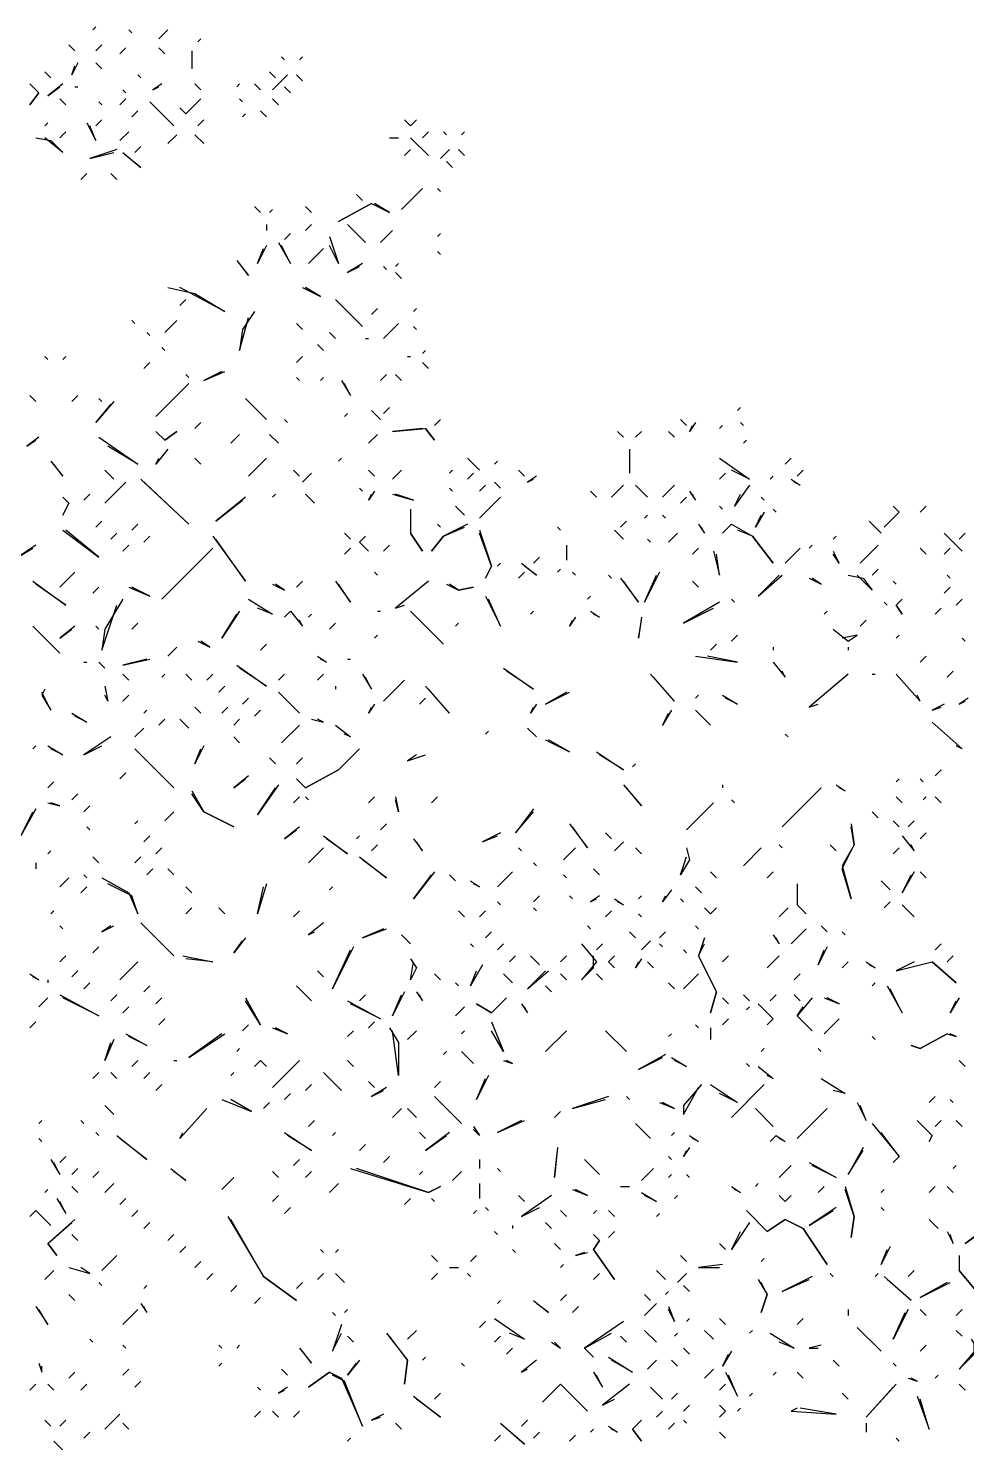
# Model space of a CAD drawing. Extents: x 1 to 2775, y -31 to 2075.
# Drawn here: x 2341.6 to 2393.8, y 1220.9 to 1299.6 of the extents above; entities that cross this region are included whole.
import ezdxf

# ---------------------------------------------------------------- set-up
doc = ezdxf.new("R2010")
doc.units = 0
doc.layers.add('LINEWORK', color=4, linetype='CONTINUOUS')

msp = doc.modelspace()

# ---------------------------------------------------------------- linework, layer by layer
at = {"layer": 'LINEWORK'}
for points in [[(2345.3333, 1299.6667), (2345.1667, 1299.5)], [(2347.1667, 1299.5), (2347.3333, 1299.3333)], [(2349.3333, 1299.5), (2348.8333, 1299)], [(2351.1667, 1299), (2351, 1298.8333)], [(2343.8333, 1298.6667), (2344.1667, 1298.3333)], [(2345.6667, 1298.6667), (2345.3333, 1298.3333)], [(2347, 1298.5), (2346.6667, 1298.1667)], [(2348.8333, 1298.5), (2349.1667, 1298.1667)], [(2350.6667, 1298.3333), (2350.6667, 1297.3333)], [(2344.3333, 1297.6667), (2344, 1297), (2344.1667, 1297.5)], [(2345.3333, 1297.6667), (2345.6667, 1297.3333)], [(2355.6667, 1298), (2355.8333, 1297.8333)], [(2356.8333, 1298), (2356.6667, 1297.8333)], [(2341.6667, 1296.5), (2342.1667, 1296), (2341.6667, 1295.3333), (2342.1667, 1296)], [(2342.5, 1297.1667), (2342.8333, 1296.8333)], [(2343.5, 1296.5), (2342.6667, 1295.8333), (2343.3333, 1296.3333)], [(2347.6667, 1297), (2347.8333, 1296.8333)], [(2349, 1296.5), (2348.5, 1296.1667), (2348.8333, 1296.3333)], [(2350.8333, 1296.5), (2351.1667, 1296.1667)], [(2353.3333, 1296.5), (2353.1667, 1296.3333)], [(2354.1667, 1296.5), (2354.5, 1296.1667)], [(2355, 1297.1667), (2355.3333, 1296.8333)], [(2356, 1297), (2355.1667, 1296.1667)], [(2356.5, 1297), (2356.8333, 1296.6667)], [(2343.3333, 1295.6667), (2343.6667, 1295.3333)], [(2344.1667, 1296.3333), (2344.3333, 1296.3333)], [(2347, 1295.6667), (2346.6667, 1295.3333)], [(2346.8333, 1296.1667), (2347, 1296)], [(2351.1667, 1295.6667), (2350.3333, 1294.8333), (2350, 1295.1667), (2350.3333, 1294.8333)], [(2353.3333, 1295.6667), (2353.5, 1295.5)], [(2355.1667, 1295.6667), (2355.5, 1295.3333)], [(2355.8333, 1296.3333), (2356.1667, 1296)], [(2345.5, 1295.5), (2345.6667, 1295.3333)], [(2347.6667, 1295), (2347.3333, 1294.6667)], [(2348.3333, 1295.5), (2349.6667, 1294.1667)], [(2354.5, 1295), (2354.8333, 1294.6667)], [(2342.6667, 1294.3333), (2342.5, 1294.1667)], [(2344.8333, 1294.3333), (2345.3333, 1293.3333), (2345, 1294.1667)], [(2345.6667, 1294.5), (2345.3333, 1294.1667)], [(2351.3333, 1294.5), (2351, 1294.1667)], [(2353.6667, 1294.8333), (2353.5, 1294.6667)], [(2362.5, 1294.5), (2362.8333, 1294.1667), (2363.1667, 1294.5), (2362.8333, 1294.1667)], [(2342, 1293.5), (2342.8333, 1293.3333), (2343.5, 1292.6667), (2342.5, 1293.5)], [(2343.6667, 1293.8333), (2343.3333, 1293.5)], [(2347.1667, 1293.8333), (2346.6667, 1293.3333)], [(2349.8333, 1293.6667), (2349.3333, 1293.1667)], [(2350.8333, 1293.6667), (2351.3333, 1293.1667)], [(2361.6667, 1293.5), (2362.1667, 1293.5)], [(2362.8333, 1293.5), (2363.8333, 1292.5)], [(2363.8333, 1293.8333), (2363.5, 1293.5)], [(2364.6667, 1293.8333), (2364.8333, 1293.6667)], [(2365.8333, 1293.8333), (2365.6667, 1293.6667)], [(2346.5, 1292.8333), (2345, 1292.3333), (2346.3333, 1292.6667)], [(2346.8333, 1292.6667), (2347.8333, 1291.8333), (2347, 1292.5)], [(2347.8333, 1293), (2347.5, 1292.6667)], [(2362.8333, 1292.8333), (2362.5, 1292.5)], [(2365, 1292.8333), (2364.5, 1292.3333)], [(2365.5, 1292.8333), (2365.8333, 1292.5)], [(2364.8333, 1292.1667), (2365.1667, 1291.8333)], [(2344.8333, 1291.5), (2344.5, 1291.1667)], [(2346.1667, 1291.5), (2346.5, 1291.1667)], [(2359.8333, 1290.3333), (2360.1667, 1290)], [(2363.5, 1290.6667), (2362.3333, 1289.5)], [(2364.3333, 1290.6667), (2364.5, 1290.5)], [(2354.1667, 1289.6667), (2354.5, 1289.3333)], [(2355.1667, 1289.5), (2355, 1289.3333)], [(2357, 1289.6667), (2357.3333, 1289.3333)], [(2360.6667, 1289.8333), (2358.8333, 1288.8333), (2360.6667, 1289.8333), (2361.6667, 1289.3333), (2360.8333, 1289.8333)], [(2354.8333, 1288.6667), (2354.8333, 1288.3333)], [(2357.3333, 1288.6667), (2357, 1288.3333)], [(2359.3333, 1288.6667), (2360.3333, 1287.6667)], [(2356.1667, 1288.1667), (2355.8333, 1287.8333)], [(2358.3333, 1288), (2358.8333, 1286.5), (2358.3333, 1287.5)], [(2361.8333, 1288.3333), (2361.1667, 1287.6667)], [(2364.5, 1288.1667), (2364.3333, 1288)], [(2354.8333, 1287.5), (2354.3333, 1286.5), (2354.6667, 1287.3333)], [(2355.5, 1287.6667), (2356.1667, 1286.5), (2355.6667, 1287.5)], [(2358, 1287.3333), (2357.1667, 1286.5)], [(2364.3333, 1287.1667), (2364.5, 1287)], [(2353.1667, 1286.6667), (2353.8333, 1285.8333), (2353.3333, 1286.5)], [(2360.1667, 1286.5), (2359.3333, 1286), (2360, 1286.3333)], [(2361.3333, 1286.3333), (2361.5, 1286.1667)], [(2362.1667, 1286.5), (2362, 1286.3333)], [(2362, 1286), (2362.3333, 1285.6667)], [(2349.3333, 1285.1667), (2350.8333, 1284.8333), (2352.5, 1283.8333), (2350, 1285.1667)], [(2356.8333, 1285.1667), (2357.8333, 1284.6667), (2357, 1285.1667)], [(2350.3333, 1284.5), (2350, 1284.1667)], [(2358.6667, 1284.5), (2360.1667, 1283)], [(2361, 1284), (2360.6667, 1283.6667)], [(2363.1667, 1284), (2363, 1283.8333)], [(2347.3333, 1283.3333), (2347.5, 1283.1667)], [(2349.8333, 1283.3333), (2349.1667, 1282.6667)], [(2354.1667, 1283.8333), (2353.5, 1282.8333), (2353.3333, 1281.6667), (2353.8333, 1283.5)], [(2356.5, 1283.1667), (2356.8333, 1282.8333)], [(2362.1667, 1283.1667), (2361.3333, 1282.3333)], [(2348.1667, 1282.6667), (2348.3333, 1282.5)], [(2358.3333, 1282.6667), (2358.6667, 1282.3333)], [(2360.3333, 1282.3333), (2360.5, 1282.3333)], [(2363, 1283), (2363.1667, 1282.8333)], [(2349, 1281.8333), (2349.1667, 1281.6667)], [(2357.6667, 1282), (2358, 1281.6667)], [(2363.6667, 1281.6667), (2363.5, 1281.5)], [(2342.5, 1281.3333), (2342.6667, 1281.1667)], [(2343.6667, 1281.3333), (2343.5, 1281.1667)], [(2348.3333, 1281), (2348, 1280.6667)], [(2356.8333, 1281.3333), (2356.5, 1281)], [(2362.6667, 1281.3333), (2362.8333, 1281.3333)], [(2363.5, 1281), (2363.8333, 1280.6667)], [(2350.3333, 1280.3333), (2350.5, 1280.1667)], [(2352.3333, 1280.5), (2351.3333, 1280), (2352.5, 1280.5)], [(2356.5, 1280.1667), (2356.6667, 1280)], [(2358, 1280.1667), (2357.8333, 1280)], [(2359, 1280), (2359.5, 1279.1667), (2359.1667, 1279.8333)], [(2361.5, 1280.3333), (2361.1667, 1280)], [(2362, 1280.3333), (2362.3333, 1280)], [(2341.6667, 1279.1667), (2342, 1278.8333)], [(2344.3333, 1279.1667), (2344, 1278.8333)], [(2350.5, 1279.8333), (2348.6667, 1278)], [(2346.3333, 1278.8333), (2345.3333, 1277.6667), (2346.1667, 1278.6667)], [(2345.5, 1279), (2345.6667, 1278.8333)], [(2353.6667, 1279), (2354.8333, 1277.8333)], [(2361.6667, 1278.5), (2361.3333, 1278.1667)], [(2381.1667, 1278.5), (2381, 1278.3333)], [(2351.1667, 1277.6667), (2350.8333, 1277.3333)], [(2355.8333, 1277.8333), (2356, 1277.6667)], [(2359.3333, 1278.1667), (2359.1667, 1278)], [(2360.6667, 1278.3333), (2361.1667, 1277.8333)], [(2364.5, 1277.8333), (2364.1667, 1277.5)], [(2377.8333, 1277.8333), (2378.1667, 1277.5)], [(2378.6667, 1277.6667), (2378.3333, 1277.1667), (2378.5, 1277.5)], [(2381.1667, 1277.6667), (2381.3333, 1277.5)], [(2342.1667, 1276.8333), (2341.5, 1276.3333), (2342, 1276.6667)], [(2345.5, 1276.8333), (2347.6667, 1275.3333), (2346, 1276.3333)], [(2348.6667, 1277.1667), (2349.1667, 1276.6667), (2349.8333, 1277.1667), (2349.1667, 1276.6667)], [(2353.3333, 1277), (2352.8333, 1276.5)], [(2355, 1277), (2355.5, 1276.5)], [(2361, 1277), (2360.5, 1276.5)], [(2363.5, 1277.3333), (2361.8333, 1277.1667), (2363.6667, 1277.3333), (2364.1667, 1276.6667), (2363.6667, 1277.3333)], [(2374.3333, 1277.1667), (2374.6667, 1276.8333)], [(2375.6667, 1277.1667), (2375.3333, 1276.8333)], [(2377.1667, 1277.1667), (2377.5, 1276.8333)], [(2380.1667, 1277.5), (2380, 1277.3333)], [(2349.3333, 1276.1667), (2348.6667, 1275.3333), (2348.8333, 1275.6667)], [(2375, 1276.1667), (2375, 1274.8333)], [(2381.5, 1276.6667), (2381.3333, 1276.5)], [(2342.8333, 1275.5), (2343.5, 1274.6667), (2343, 1275.3333)], [(2350.8333, 1275.6667), (2351.1667, 1275.3333)], [(2354.8333, 1275.6667), (2353.8333, 1274.6667)], [(2359, 1275.6667), (2358.8333, 1275.5)], [(2366, 1275.6667), (2366.6667, 1275)], [(2367.6667, 1275.5), (2367.5, 1275.3333)], [(2380, 1275.6667), (2381.6667, 1274.5), (2380.6667, 1275)], [(2384, 1275.6667), (2383.6667, 1275.3333)], [(2345.8333, 1275), (2346.3333, 1274.5)], [(2347.8333, 1274.5), (2350.5, 1272), (2348, 1274.3333)], [(2356.3333, 1275), (2356.6667, 1274.6667)], [(2357.3333, 1274.8333), (2356.8333, 1274.3333)], [(2360.5, 1275), (2360.8333, 1274.6667)], [(2362.3333, 1275), (2361.8333, 1274.5)], [(2365.1667, 1275), (2365, 1274.8333)], [(2366.3333, 1274.8333), (2366, 1274.5)], [(2368.8333, 1275), (2369.1667, 1274.6667)], [(2369.8333, 1274.6667), (2369.3333, 1274.3333), (2369.6667, 1274.5)], [(2380.3333, 1274.8333), (2380, 1274.5)], [(2383, 1274.6667), (2382.8333, 1274.5)], [(2384, 1274.5), (2384.5, 1274.1667), (2384.1667, 1274.3333)], [(2384.6667, 1275), (2384.3333, 1274.6667)], [(2345, 1273.6667), (2344.6667, 1273.3333)], [(2347, 1274.3333), (2345.8333, 1273.1667)], [(2355.3333, 1273.6667), (2355.1667, 1273.5)], [(2357, 1273.6667), (2357.5, 1273.1667)], [(2360, 1274), (2360.1667, 1273.8333)], [(2360.8333, 1273.8333), (2360.5, 1273.3333), (2360.6667, 1273.6667)], [(2361.8333, 1273.6667), (2363, 1273.3333), (2362, 1273.6667)], [(2365, 1274), (2365.1667, 1273.8333)], [(2367, 1274.1667), (2366.6667, 1273.8333)], [(2367.5, 1274.3333), (2367.8333, 1274)], [(2372.8333, 1273.8333), (2373.1667, 1273.5)], [(2374.6667, 1274.1667), (2374, 1273.5)], [(2375.3333, 1274.1667), (2376, 1273.5)], [(2377.5, 1274.1667), (2376.8333, 1273.5)], [(2378.3333, 1273.8333), (2378.6667, 1273.3333), (2378.5, 1273.6667)], [(2381.6667, 1274.1667), (2380.8333, 1273), (2381.1667, 1273.6667)], [(2343.5, 1273.5), (2343.8333, 1273.1667), (2343.5, 1272.5), (2343.8333, 1273.1667)], [(2353.6667, 1273.5), (2352, 1272.1667), (2353.5, 1273.3333)], [(2362.8333, 1272.8333), (2362.8333, 1271.5), (2363.5, 1270.5), (2362.8333, 1271.5)], [(2365.3333, 1273), (2365.8333, 1272.5)], [(2367.8333, 1273.5), (2366.6667, 1272.3333)], [(2378.1667, 1273.5), (2377.8333, 1273.1667)], [(2380, 1273), (2380.1667, 1272.8333)], [(2382.3333, 1273.5), (2382.5, 1273.3333)], [(2383, 1272.8333), (2383.1667, 1272.6667)], [(2389.6667, 1273), (2390, 1272.6667), (2389.1667, 1271.8333), (2390, 1272.6667)], [(2391.5, 1273), (2391.1667, 1272.6667)], [(2345.6667, 1272.1667), (2345.3333, 1271.8333)], [(2374.8333, 1272.1667), (2374.5, 1271.8333)], [(2376, 1272.5), (2375.8333, 1272.3333)], [(2376.8333, 1272.5), (2377, 1272.3333)], [(2382.5, 1272.6667), (2382, 1271.8333), (2382.3333, 1272.5)], [(2388.3333, 1272.1667), (2389, 1271.5)], [(2343.5, 1271.6667), (2345.5, 1270.1667), (2343.6667, 1271.6667)], [(2346.5, 1271.5), (2346.1667, 1271.1667)], [(2347.6667, 1272), (2347.3333, 1271.6667)], [(2348.3333, 1271.3333), (2348, 1271)], [(2351.8333, 1271.3333), (2353.6667, 1268.8333), (2352, 1271.1667)], [(2359.1667, 1271.5), (2359.5, 1271.1667)], [(2360.3333, 1271.3333), (2360, 1271), (2360.5, 1270.5), (2360, 1271)], [(2366, 1272), (2364.6667, 1271.3333), (2364, 1270.5), (2364.6667, 1271.3333), (2365.8333, 1271.8333)], [(2364.3333, 1272), (2364.5, 1271.8333)], [(2366.6667, 1271.6667), (2367.3333, 1269.6667), (2367, 1269), (2367.3333, 1269.6667), (2366.6667, 1271.5)], [(2371, 1271.8333), (2371.1667, 1271.6667)], [(2374.1667, 1271.6667), (2374.6667, 1271.1667)], [(2377.6667, 1271.5), (2377.1667, 1271)], [(2378.8333, 1272), (2379.1667, 1271.5), (2379, 1271.8333)], [(2380.6667, 1272), (2380.1667, 1271.5), (2380.6667, 1272), (2381.8333, 1271.3333), (2383, 1269.8333), (2381.8333, 1271.3333), (2381, 1271.6667)], [(2386.5, 1271.3333), (2386.3333, 1271.1667)], [(2392.5, 1271.5), (2393.5, 1270.5)], [(2393.6667, 1271.5), (2393.3333, 1271.1667)], [(2342, 1270.8333), (2341, 1270.1667), (2340.1667, 1270.6667), (2341, 1270.1667), (2341.8333, 1270.6667)], [(2347.1667, 1270.8333), (2346.8333, 1270.5)], [(2351.8333, 1270.6667), (2349, 1267.8333)], [(2359.5, 1270.6667), (2359.1667, 1270.3333)], [(2361.6667, 1270.8333), (2361.3333, 1270.5)], [(2371.5, 1270.8333), (2371.5, 1270)], [(2376, 1271.1667), (2376.1667, 1271)], [(2378.8333, 1270.6667), (2378.5, 1270.3333)], [(2379.6667, 1270.5), (2380, 1269.1667), (2379.8333, 1270.3333)], [(2384.5, 1270.6667), (2383.6667, 1269.8333)], [(2385.1667, 1270.8333), (2385, 1270.6667)], [(2386.3333, 1270.5), (2386.6667, 1269.8333), (2386.3333, 1270.3333)], [(2388.8333, 1270.8333), (2387.8333, 1269.8333)], [(2391.1667, 1270.6667), (2391.5, 1270.3333)], [(2392.8333, 1270.6667), (2392.5, 1270.3333)], [(2367.8333, 1269.8333), (2367.6667, 1269.6667)], [(2369, 1269.8333), (2369.8333, 1269.1667), (2369.1667, 1269.6667)], [(2370, 1270.1667), (2369.6667, 1269.8333)], [(2344.1667, 1269.3333), (2343.3333, 1268.5)], [(2360.8333, 1269.3333), (2361, 1269.1667)], [(2369.1667, 1269.3333), (2368.8333, 1269)], [(2371.1667, 1269.5), (2371, 1269.3333)], [(2371.8333, 1269.3333), (2372, 1269.1667)], [(2373.8333, 1269.1667), (2374, 1269)], [(2374.5, 1269), (2375.5, 1267.6667), (2374.6667, 1268.8333)], [(2376.6667, 1269.3333), (2375.8333, 1267.6667), (2376.5, 1269.1667)], [(2383.3333, 1269.1667), (2382.1667, 1268), (2383.5, 1269.1667)], [(2385, 1269), (2385.6667, 1268.6667), (2385.1667, 1269)], [(2387.1667, 1269.1667), (2388, 1269), (2388.5, 1268.3333), (2387.6667, 1269.1667)], [(2388.8333, 1269.5), (2388.5, 1269.1667)], [(2392.6667, 1269.1667), (2392.8333, 1269)], [(2341.8333, 1268.8333), (2343.6667, 1267.5), (2342, 1268.6667)], [(2345.5, 1268.5), (2345.1667, 1268.1667)], [(2347.1667, 1268.5), (2348.3333, 1268), (2347.3333, 1268.5)], [(2355.1667, 1268.6667), (2355.8333, 1268.3333), (2355.3333, 1268.6667)], [(2356.8333, 1268.8333), (2356.5, 1268.5)], [(2358.6667, 1268.8333), (2359.5, 1267.6667), (2358.8333, 1268.6667)], [(2363.8333, 1268.8333), (2362, 1267.3333), (2362.5, 1267.5)], [(2364.8333, 1268.6667), (2365.5, 1268.3333), (2366.3333, 1268.5), (2365.5, 1268.3333), (2365, 1268.6667)], [(2378.5, 1268.8333), (2378.8333, 1268.5)], [(2389.6667, 1268.8333), (2389.8333, 1268.6667)], [(2392.8333, 1268.5), (2392.5, 1268.1667)], [(2346.8333, 1267.8333), (2345.8333, 1266.1667), (2345.6667, 1265), (2346.5, 1267.5)], [(2353.8333, 1267.8333), (2355.1667, 1267), (2354.3333, 1267.3333)], [(2367, 1268), (2367.8333, 1266.3333), (2367.1667, 1267.8333)], [(2372.8333, 1268), (2372.6667, 1267.8333)], [(2380, 1267.6667), (2378, 1266.5), (2379.6667, 1267.3333)], [(2380.6667, 1267.8333), (2380.8333, 1267.6667)], [(2389.1667, 1267.6667), (2389.3333, 1267.5)], [(2390.1667, 1267.8333), (2389.8333, 1267.5), (2390.1667, 1267), (2389.8333, 1267.5)], [(2392.3333, 1267.3333), (2392, 1267)], [(2393.5, 1267.8333), (2393.1667, 1267.5)], [(2353.3333, 1267.1667), (2352.3333, 1265.6667), (2353.1667, 1267)], [(2356.1667, 1267.1667), (2355.8333, 1266.8333), (2356.1667, 1267.1667), (2356.8333, 1266.3333), (2356.6667, 1266.6667)], [(2357.3333, 1267), (2357.1667, 1266.8333)], [(2361, 1267.1667), (2361.1667, 1267.1667)], [(2362.8333, 1267.1667), (2364.6667, 1265.3333)], [(2369.6667, 1267.1667), (2369.5, 1267)], [(2372, 1266.8333), (2371.6667, 1266.3333), (2371.8333, 1266.6667)], [(2372.8333, 1267.1667), (2373.3333, 1266.8333), (2373, 1267)], [(2375.6667, 1266.8333), (2375.5, 1265.6667), (2375.6667, 1266.6667)], [(2386, 1267.1667), (2385.8333, 1267)], [(2388.1667, 1266.6667), (2387.8333, 1266.3333)], [(2341.8333, 1266.3333), (2343.3333, 1264.8333), (2342, 1266.1667)], [(2344.1667, 1266.3333), (2343.3333, 1265.6667), (2344, 1266.1667)], [(2345.3333, 1266.3333), (2345.5, 1266.1667)], [(2347.6667, 1266.5), (2347.3333, 1266.1667)], [(2358.6667, 1266.5), (2358.3333, 1266.1667)], [(2361, 1265.8333), (2360.8333, 1265.6667)], [(2365.5, 1266.5), (2365.3333, 1266.3333)], [(2381, 1265.8333), (2380.6667, 1265.5)], [(2386.3333, 1266.1667), (2387.1667, 1265.5), (2387.6667, 1265.8333), (2386.8333, 1265.6667)], [(2390, 1265.8333), (2389.8333, 1265.6667)], [(2349.8333, 1265.1667), (2349.3333, 1264.6667)], [(2351, 1265.5), (2351.6667, 1265.1667), (2351.1667, 1265.5)], [(2354.8333, 1265.3333), (2354.5, 1265)], [(2379.8333, 1265.3333), (2379.5, 1265)], [(2383, 1265.1667), (2383, 1265)], [(2387.1667, 1265.1667), (2387.1667, 1265)], [(2393.5, 1265.6667), (2393.6667, 1265.5)], [(2344.6667, 1264.3333), (2344.8333, 1264.3333)], [(2345.5, 1264.3333), (2345.8333, 1264)], [(2348.1667, 1264.5), (2346.8333, 1264.1667), (2348.3333, 1264.5)], [(2357.6667, 1264.6667), (2358.1667, 1264.3333), (2357.8333, 1264.5)], [(2359.3333, 1264.5), (2359.5, 1264.5)], [(2378.6667, 1264.6667), (2381, 1264.3333), (2379.3333, 1264.6667)], [(2383, 1264.3333), (2383.6667, 1263.5), (2383.5, 1263.8333)], [(2391.5, 1264.6667), (2391.1667, 1264.3333)], [(2346.8333, 1263.6667), (2347.1667, 1263.3333)], [(2349.1667, 1263.6667), (2349, 1263.5)], [(2350.3333, 1263.6667), (2350.6667, 1263.3333)], [(2351.8333, 1263.6667), (2351.5, 1263.3333)], [(2353.1667, 1264.1667), (2354.8333, 1263), (2353.3333, 1264)], [(2355.8333, 1263.6667), (2355.5, 1263.3333)], [(2358, 1263.6667), (2357.6667, 1263.3333)], [(2360.1667, 1263.6667), (2360.6667, 1262.8333), (2360.3333, 1263.5)], [(2368, 1264), (2369.6667, 1262.8333), (2368.1667, 1263.8333)], [(2376.1667, 1263.6667), (2377.5, 1262.1667), (2376.3333, 1263.5)], [(2387.1667, 1263.6667), (2385, 1261.8333), (2385.5, 1262)], [(2388.5, 1263.6667), (2388.6667, 1263.6667)], [(2389.8333, 1263.6667), (2391.1667, 1262.1667), (2391, 1262.5)], [(2393, 1263.8333), (2392.6667, 1263.5)], [(2342.5, 1262.8333), (2342.3333, 1262.5), (2342.8333, 1261.6667), (2342.3333, 1262.6667)], [(2345.8333, 1263), (2346, 1262.1667), (2345.8333, 1262.5)], [(2352.5, 1263), (2352.1667, 1262.6667)], [(2355.5, 1262.6667), (2356.6667, 1261.5)], [(2358.6667, 1263), (2358.6667, 1262.8333)], [(2362.5, 1263.3333), (2361.3333, 1262.1667)], [(2363.6667, 1263), (2365, 1261.5), (2363.8333, 1262.8333)], [(2371.5, 1262.6667), (2370.3333, 1262), (2371.6667, 1262.6667)], [(2347.1667, 1262.5), (2346.8333, 1262.1667)], [(2350.8333, 1261.8333), (2351.1667, 1261.5)], [(2352.6667, 1261.8333), (2352.3333, 1261.5)], [(2353.8333, 1262.3333), (2353.5, 1262)], [(2360.8333, 1262), (2360.5, 1261.5), (2360.6667, 1261.8333)], [(2363.6667, 1262.3333), (2363.3333, 1262)], [(2369.8333, 1262), (2369.5, 1261.5), (2369.6667, 1261.8333)], [(2378.8333, 1262.5), (2378.6667, 1262.3333)], [(2380.1667, 1262.5), (2381, 1262), (2380.3333, 1262.3333)], [(2392.5, 1262), (2391.8333, 1261.6667), (2392.3333, 1261.8333)], [(2393.8333, 1262.3333), (2393.3333, 1262), (2393.6667, 1262.1667)], [(2344, 1261.5), (2344.8333, 1261), (2344.1667, 1261.3333)], [(2348.1667, 1261.6667), (2348, 1261.5)], [(2349.1667, 1261.1667), (2348.8333, 1260.8333)], [(2350, 1261.1667), (2350.5, 1260.6667)], [(2353.3333, 1261.1667), (2353, 1260.8333)], [(2354.5, 1261.6667), (2354.1667, 1261.3333)], [(2357.3333, 1261.1667), (2358, 1261), (2357.6667, 1261.1667)], [(2377.3333, 1261.6667), (2376.8333, 1260.8333), (2377.1667, 1261.5)], [(2378.6667, 1261.6667), (2379.5, 1260.8333)], [(2348, 1260.6667), (2347.5, 1260.1667)], [(2356.6667, 1260.8333), (2355.6667, 1259.8333)], [(2358.6667, 1260.8333), (2359.5, 1260.1667), (2359.1667, 1260.3333)], [(2367.1667, 1260.5), (2367, 1260.3333)], [(2369.3333, 1260.6667), (2369.8333, 1260.1667)], [(2383.6667, 1260.3333), (2383.8333, 1260.1667)], [(2391.8333, 1261), (2393.5, 1259.5), (2393.1667, 1259.6667)], [(2342, 1259.6667), (2341.8333, 1259.5)], [(2342.6667, 1259.6667), (2343.5, 1259.1667), (2342.8333, 1259.5)], [(2346.1667, 1260.1667), (2344.6667, 1259.1667), (2345.6667, 1259.6667)], [(2347.5, 1259.5), (2349.6667, 1257.3333)], [(2351.3333, 1259.6667), (2350.8333, 1258.6667), (2351.1667, 1259.5)], [(2353, 1260.1667), (2353.3333, 1259.8333)], [(2360, 1259.5), (2358.8333, 1258.3333), (2357, 1257.3333), (2356.5, 1257.8333), (2357, 1257.3333), (2358.8333, 1258.3333)], [(2370.3333, 1260), (2371.6667, 1259.3333), (2370.5, 1260)], [(2355, 1259), (2355.3333, 1258.6667)], [(2356.8333, 1259), (2356.5, 1258.6667)], [(2363.1667, 1259.1667), (2362.6667, 1258.8333), (2363.6667, 1259.1667)], [(2373.1667, 1259.3333), (2374.6667, 1258.3333), (2373.3333, 1259.1667)], [(2347, 1258.1667), (2346.6667, 1257.8333)], [(2353.8333, 1258), (2353, 1257.3333), (2353.6667, 1257.8333)], [(2375.3333, 1258.6667), (2375.1667, 1258.5)], [(2392.3333, 1258.3333), (2392, 1258)], [(2343, 1257.6667), (2342.6667, 1257.3333)], [(2350.6667, 1257.1667), (2351.3333, 1256), (2353, 1255.1667), (2351.3333, 1256), (2350.6667, 1257)], [(2355.5, 1257.5), (2354.3333, 1255.8333), (2355.3333, 1257.3333)], [(2374.6667, 1257.5), (2375.6667, 1256.3333), (2374.8333, 1257.3333)], [(2380.1667, 1257.5), (2380.1667, 1257.3333)], [(2385.6667, 1257.3333), (2383.5, 1255.1667)], [(2386.5, 1257.5), (2387, 1257.1667), (2386.6667, 1257.3333)], [(2390, 1257.8333), (2389.8333, 1257.6667)], [(2391.1667, 1257.8333), (2391.3333, 1257.6667)], [(2342.6667, 1256.5), (2343.3333, 1256.3333), (2342.8333, 1256.5)], [(2344.3333, 1257), (2344, 1256.6667)], [(2345, 1256.3333), (2344.6667, 1256)], [(2356.6667, 1256.8333), (2356.3333, 1256.5)], [(2357, 1256.8333), (2357.1667, 1256.6667)], [(2360.8333, 1256.8333), (2360.5, 1256.5)], [(2362, 1256.8333), (2362.1667, 1256), (2362, 1256.6667)], [(2364.3333, 1256.8333), (2364, 1256.5)], [(2379.6667, 1256.5), (2378.1667, 1255)], [(2380.6667, 1256.6667), (2380.8333, 1256.5)], [(2389.8333, 1256.8333), (2390.1667, 1256.5)], [(2391.5, 1256.8333), (2391.3333, 1256.6667)], [(2392, 1256.8333), (2392.3333, 1256.5)], [(2342, 1256.1667), (2341.1667, 1254.6667), (2341.8333, 1256)], [(2349.6667, 1256), (2349.1667, 1255.5)], [(2369.6667, 1256.1667), (2368.6667, 1254.8333), (2369.6667, 1256)], [(2388.5, 1256), (2388.8333, 1255.6667)], [(2344.8333, 1255.1667), (2345, 1255)], [(2347.6667, 1255.5), (2347.5, 1255.3333)], [(2356.6667, 1255.1667), (2355.8333, 1254.5), (2356.5, 1255)], [(2361.5, 1255.3333), (2361.1667, 1255)], [(2367.8333, 1254.8333), (2366.8333, 1254.3333), (2367.6667, 1254.6667)], [(2371.6667, 1255.3333), (2372.6667, 1254), (2371.8333, 1255.1667)], [(2373.6667, 1254.8333), (2374, 1254.5)], [(2387.3333, 1255.3333), (2387.5, 1254.1667), (2386.8333, 1253), (2387.3333, 1251.1667), (2386.8333, 1252.8333), (2387.5, 1254.1667), (2387.3333, 1255.1667)], [(2389.6667, 1255.5), (2390, 1255.1667)], [(2390.8333, 1255.5), (2390.5, 1255.1667)], [(2391.5, 1254.8333), (2391.1667, 1254.5)], [(2348.3333, 1254.6667), (2348, 1254.3333)], [(2349, 1254), (2348.6667, 1253.6667)], [(2358, 1254), (2357.1667, 1253.1667)], [(2358, 1254.6667), (2359.3333, 1253.6667), (2358.1667, 1254.5)], [(2360, 1254.6667), (2359.8333, 1254.5)], [(2361, 1254.1667), (2360.6667, 1253.8333)], [(2363, 1254.5), (2363.5, 1253.8333), (2363.1667, 1254.3333)], [(2368.8333, 1254), (2369, 1253.8333)], [(2372, 1254), (2371.3333, 1253.3333)], [(2374.6667, 1254.3333), (2374.1667, 1253.8333)], [(2375.3333, 1254), (2375.6667, 1253.6667)], [(2378.1667, 1254), (2378.3333, 1253.3333), (2377.8333, 1252.5), (2378.1667, 1253.5)], [(2382.3333, 1254), (2381.3333, 1253)], [(2383.3333, 1254.1667), (2383.5, 1254)], [(2386.1667, 1254.1667), (2386.5, 1253.8333)], [(2390, 1254), (2389.6667, 1253.6667)], [(2390.1667, 1254.6667), (2390.8333, 1253.8333), (2390.6667, 1254.1667)], [(2342, 1253.1667), (2342, 1252.8333)], [(2342.8333, 1253.8333), (2342.6667, 1253.6667)], [(2345.1667, 1253.5), (2345.5, 1253.1667)], [(2347.8333, 1253.5), (2347.5, 1253.1667)], [(2360, 1253.5), (2361.5, 1252.3333), (2360.1667, 1253.3333)], [(2369.6667, 1253.1667), (2369.8333, 1253)], [(2344.6667, 1252.5), (2344.8333, 1252.3333)], [(2348.5, 1252.8333), (2348.1667, 1252.5)], [(2349.3333, 1252.8333), (2349.6667, 1252.5)], [(2364.1667, 1252.6667), (2363, 1251.1667), (2364, 1252.5)], [(2365, 1252.5), (2365.3333, 1252.1667)], [(2368.5, 1252.6667), (2367.6667, 1251.8333)], [(2371.3333, 1252.5), (2371.5, 1252.3333)], [(2373, 1252.8333), (2373.3333, 1252.5)], [(2379.5, 1252.6667), (2379.8333, 1252.3333)], [(2383, 1252.6667), (2382.6667, 1252.3333)], [(2390.8333, 1252.6667), (2390.1667, 1251.5), (2390.6667, 1252.5)], [(2391.1667, 1252.6667), (2391.5, 1252.3333)], [(2343.8333, 1252.3333), (2343.3333, 1251.8333)], [(2344.8333, 1251.8333), (2344.5, 1251.5)], [(2345.6667, 1252.3333), (2347.1667, 1251.5), (2347.6667, 1250.3333), (2347.3333, 1251.3333), (2346, 1252)], [(2350.3333, 1251.8333), (2350.6667, 1251.5)], [(2354.8333, 1252), (2354.3333, 1250.3333), (2354.6667, 1251.8333)], [(2358.5, 1251.8333), (2358.3333, 1251.6667)], [(2366.1667, 1252.1667), (2366.6667, 1251.8333), (2366.3333, 1252)], [(2377.3333, 1251.6667), (2376.8333, 1251), (2377, 1251.3333)], [(2378.6667, 1251.8333), (2379, 1251.5)], [(2384.3333, 1252), (2384.3333, 1250.8333), (2384.8333, 1250.3333), (2384.3333, 1250.8333)], [(2389, 1252.1667), (2389.5, 1251.6667)], [(2367.6667, 1251), (2367.8333, 1250.8333)], [(2370, 1251.3333), (2369.6667, 1251)], [(2371.6667, 1251.3333), (2371.8333, 1251.1667)], [(2373.3333, 1251.3333), (2372.8333, 1251), (2373.1667, 1251.1667)], [(2374.1667, 1251.1667), (2374.6667, 1250.8333), (2374.3333, 1251)], [(2375.6667, 1251.3333), (2375.5, 1251.1667)], [(2377.8333, 1251.1667), (2378, 1251)], [(2389.5, 1251), (2389.1667, 1250.6667)], [(2390.1667, 1250.8333), (2390.8333, 1250.1667)], [(2343, 1250.5), (2342.8333, 1250.3333)], [(2350.6667, 1250.6667), (2350.3333, 1250.3333)], [(2352.1667, 1250.6667), (2352.5, 1250.3333)], [(2356.6667, 1250.5), (2356.3333, 1250.1667)], [(2365.5, 1250.5), (2365.8333, 1250.1667)], [(2367, 1250.5), (2366.6667, 1250.1667)], [(2369.6667, 1250.6667), (2369.8333, 1250.5)], [(2374, 1250.5), (2373.6667, 1250.1667)], [(2375.5, 1250.3333), (2375.6667, 1250.1667)], [(2379.1667, 1250.6667), (2379.5, 1250.3333), (2379.8333, 1250.6667), (2379.5, 1250.3333)], [(2383.8333, 1250.6667), (2383.3333, 1250.1667)], [(2343.3333, 1249.6667), (2343.5, 1249.5)], [(2346.1667, 1249.6667), (2345.6667, 1249.3333), (2346.3333, 1249.6667)], [(2347.8333, 1249.8333), (2349.6667, 1248)], [(2358, 1249.8333), (2357.1667, 1249.1667), (2357.5, 1249.3333)], [(2361.3333, 1249.5), (2360.1667, 1249), (2361.5, 1249.5)], [(2367.3333, 1249.3333), (2367, 1249)], [(2372.6667, 1249.6667), (2372.8333, 1249.5)], [(2375, 1249.3333), (2375.3333, 1249)], [(2377, 1249.3333), (2376.6667, 1249)], [(2378.6667, 1249.6667), (2378.8333, 1249.5)], [(2384.8333, 1249.5), (2384, 1248.6667)], [(2385.6667, 1249.6667), (2386, 1249.3333)], [(2386.8333, 1249.3333), (2387, 1249.1667)], [(2345.5, 1248.5), (2345.1667, 1248.1667)], [(2353.6667, 1249), (2353, 1248.1667), (2353.5, 1248.8333)], [(2359.6667, 1248.5), (2358.5, 1246.1667), (2359.5, 1248.3333)], [(2362.3333, 1249.1667), (2362.8333, 1248.6667)], [(2366.1667, 1248.6667), (2366.3333, 1248.5)], [(2368, 1248.6667), (2367.6667, 1248.3333)], [(2372.3333, 1248.6667), (2373.1667, 1247.6667), (2372.3333, 1246.6667), (2373, 1247.3333), (2373, 1248)], [(2373.5, 1248.6667), (2373.1667, 1248.3333)], [(2376.1667, 1248.8333), (2375.6667, 1248.3333)], [(2376.6667, 1248.6667), (2376.8333, 1248.5)], [(2379.1667, 1249), (2378.8333, 1248), (2379.8333, 1246), (2379.5, 1244.8333), (2379.8333, 1246), (2378.8333, 1248), (2379.1667, 1248.6667)], [(2383, 1249.1667), (2383.3333, 1248.6667), (2383.1667, 1249)], [(2386, 1248.5), (2385.5, 1247.5), (2385.8333, 1248.3333)], [(2392.3333, 1248.6667), (2392, 1248.3333)], [(2343.6667, 1248), (2343.3333, 1247.6667)], [(2347.6667, 1247.6667), (2346.6667, 1246.6667)], [(2350.1667, 1248), (2351.8333, 1247.6667), (2350.3333, 1247.8333)], [(2362.8333, 1247.8333), (2363.1667, 1247.3333), (2362.8333, 1246.6667), (2363, 1247.6667)], [(2368.6667, 1248), (2368.3333, 1247.6667)], [(2369.5, 1248), (2370, 1247.5)], [(2371.5, 1248), (2371.1667, 1247.6667)], [(2374.1667, 1248), (2373.8333, 1247.6667), (2374.1667, 1247.3333), (2373.8333, 1247.6667)], [(2375.6667, 1247.8333), (2375.3333, 1247.3333), (2375.5, 1247.6667)], [(2376, 1247.6667), (2376.3333, 1247.3333)], [(2378, 1248.3333), (2378.1667, 1248.1667)], [(2380.5, 1248), (2380.1667, 1247.6667)], [(2383.3333, 1248), (2382.6667, 1247.3333)], [(2387.1667, 1247.6667), (2386.8333, 1247.3333)], [(2388.1667, 1247.6667), (2388.6667, 1247.3333), (2388.3333, 1247.5)], [(2390.8333, 1247.6667), (2389.8333, 1247.1667), (2391.8333, 1247.6667), (2393.1667, 1246.5), (2391.8333, 1247.6667)], [(2393, 1248), (2392.6667, 1247.6667)], [(2341.6667, 1247), (2342.1667, 1246.6667), (2341.8333, 1246.8333)], [(2344.3333, 1247.1667), (2344, 1246.8333)], [(2357.6667, 1247.1667), (2358, 1246.8333)], [(2364.1667, 1247), (2364.5, 1246.6667)], [(2366.8333, 1247.5), (2366.1667, 1246.3333), (2366.5, 1247.1667)], [(2368, 1247), (2368.5, 1246.5)], [(2370.3333, 1247.1667), (2369.3333, 1246.1667), (2370.5, 1247.1667)], [(2371.1667, 1247), (2371.5, 1246.6667)], [(2373.1667, 1247), (2373.5, 1246.6667)], [(2378.8333, 1247), (2378, 1246.1667)], [(2384.5, 1247), (2384.1667, 1246.6667)], [(2342.6667, 1246.6667), (2342.6667, 1246.5)], [(2345, 1246.5), (2344.6667, 1246.1667)], [(2348.3333, 1246.3333), (2348, 1246)], [(2356.5, 1246.3333), (2357.3333, 1245.5)], [(2365.3333, 1246.5), (2365.5, 1246.3333)], [(2370.3333, 1246.3333), (2370.6667, 1246)], [(2377.1667, 1246.5), (2377.5, 1246.1667)], [(2388.6667, 1246.5), (2388.5, 1246.3333)], [(2389.3333, 1246.3333), (2390.1667, 1244.8333), (2389.5, 1246.1667)], [(2342.6667, 1245.6667), (2342.1667, 1245.1667)], [(2343.3333, 1245.8333), (2345.5, 1244.6667), (2343.5, 1245.6667)], [(2346.5, 1245.8333), (2346.1667, 1245.5)], [(2349, 1245.6667), (2348.6667, 1245.3333)], [(2353.6667, 1245.6667), (2354.5, 1244.1667), (2353.6667, 1245.5)], [(2359.3333, 1245.5), (2361.1667, 1244.5), (2359.5, 1245.3333)], [(2360.3333, 1245.8333), (2360, 1245.5)], [(2362.5, 1246), (2361.8333, 1244.6667), (2362.3333, 1245.8333)], [(2363.1667, 1246), (2363.5, 1245.5), (2363.3333, 1245.8333)], [(2368.1667, 1245.6667), (2367.3333, 1244.8333), (2366.5, 1245.3333), (2367.3333, 1244.8333)], [(2369, 1245.3333), (2369.3333, 1244.8333), (2369.1667, 1245.1667)], [(2380.1667, 1245.6667), (2380.5, 1245.3333)], [(2381.3333, 1245.8333), (2381.6667, 1245.5)], [(2382.1667, 1245.3333), (2383, 1244.5), (2382.6667, 1244.1667), (2383, 1244.5)], [(2383.1667, 1245.8333), (2382.8333, 1245.5)], [(2384.1667, 1245.8333), (2384.5, 1245.5)], [(2385.1667, 1245.6667), (2384.3333, 1244.6667), (2385.1667, 1243.8333), (2384.3333, 1244.6667), (2384.6667, 1245.1667)], [(2385.8333, 1245.6667), (2386.6667, 1245.3333), (2386, 1245.6667)], [(2393.3333, 1245.6667), (2392.8333, 1244.8333), (2393.1667, 1245.5)], [(2347.1667, 1245.1667), (2346.8333, 1244.8333)], [(2365.8333, 1245.1667), (2365.3333, 1244.6667)], [(2381.6667, 1245.1667), (2381.5, 1245)], [(2342, 1244.3333), (2341.6667, 1244)], [(2349.1667, 1244.5), (2348.8333, 1244.1667)], [(2353.8333, 1244.1667), (2353.5, 1243.8333)], [(2355.1667, 1244), (2356, 1243.6667), (2355.3333, 1244)], [(2359.6667, 1243.8333), (2359.3333, 1243.5)], [(2360.8333, 1244.3333), (2360.5, 1244)], [(2361.6667, 1244), (2362.1667, 1243.1667), (2362.1667, 1241.3333), (2361.8333, 1243.8333)], [(2363.1667, 1243.8333), (2362.6667, 1243.3333)], [(2365.8333, 1243.8333), (2365.6667, 1243.6667)], [(2367.3333, 1244.3333), (2368, 1242.6667), (2367.3333, 1243.8333)], [(2371.5, 1243.8333), (2370.3333, 1242.6667)], [(2373.6667, 1243.8333), (2374.8333, 1242.6667)], [(2378.6667, 1244.1667), (2378.8333, 1244)], [(2379.5, 1244), (2379.5, 1243.3333)], [(2380.5, 1244.5), (2380.1667, 1244.1667)], [(2386.6667, 1244.5), (2385.8333, 1243.6667)], [(2346.3333, 1243.3333), (2345.8333, 1242.1667), (2346.1667, 1243.1667)], [(2347, 1243.6667), (2348.1667, 1243), (2347.1667, 1243.5)], [(2352.3333, 1243.6667), (2350.5, 1242.3333), (2352.5, 1243.6667)], [(2377.3333, 1243.6667), (2377.1667, 1243.5)], [(2388.5, 1243.5), (2388.6667, 1243.3333)], [(2392.6667, 1243.6667), (2391.1667, 1242.8333), (2390.6667, 1243), (2391.1667, 1242.8333), (2392.6667, 1243.6667), (2393.1667, 1243.5), (2392.8333, 1243.6667)], [(2347.6667, 1242.1667), (2347.3333, 1241.8333)], [(2349.6667, 1242.1667), (2349.8333, 1242.1667)], [(2353.3333, 1242.8333), (2353.1667, 1242.6667)], [(2354.5, 1242.1667), (2354.1667, 1241.8333), (2354.5, 1242.1667), (2354.8333, 1241.8333)], [(2356.6667, 1242.1667), (2355.1667, 1240.6667)], [(2359.3333, 1242.1667), (2359.6667, 1241.8333)], [(2364.8333, 1242.6667), (2364.6667, 1242.5)], [(2365.6667, 1242.6667), (2366.3333, 1242)], [(2368, 1242.1667), (2368.5, 1242), (2368.1667, 1242.1667)], [(2377, 1242.5), (2375.5, 1241.6667), (2376.8333, 1242.3333)], [(2377.3333, 1242.3333), (2378.1667, 1241.8333), (2377.5, 1242.1667)], [(2382.5, 1242.8333), (2382.3333, 1242.6667)], [(2385.5, 1242.8333), (2385.6667, 1242.6667)], [(2393.3333, 1242.1667), (2393.6667, 1241.8333)], [(2345.5, 1241.5), (2345.1667, 1241.1667)], [(2346.1667, 1241.5), (2346.5, 1241.1667)], [(2348.3333, 1241.5), (2348, 1241.1667)], [(2353, 1241.5), (2352.8333, 1241.3333)], [(2358, 1241.5), (2359, 1240.5)], [(2381.5, 1242), (2381.6667, 1241.8333)], [(2382.1667, 1241.8333), (2383, 1241.1667), (2382.6667, 1241.3333)], [(2349, 1240.8333), (2348.6667, 1240.5)], [(2357.3333, 1240.8333), (2357, 1240.5)], [(2360.5, 1241), (2360.8333, 1240.6667)], [(2361.5, 1240.6667), (2360.6667, 1240.1667), (2361.3333, 1240.5)], [(2364.5, 1241), (2364.1667, 1240.6667)], [(2367.1667, 1241.3333), (2366.5, 1240), (2367, 1241.1667)], [(2379, 1240.8333), (2378, 1239.6667), (2378, 1239.1667), (2378.8333, 1240.6667)], [(2379.5, 1240.8333), (2381, 1239.8333), (2380, 1240.3333)], [(2382.5, 1240.8333), (2380.6667, 1239), (2382.3333, 1240.6667)], [(2385.6667, 1241.1667), (2387, 1240.3333), (2386.3333, 1240.5)], [(2352.3333, 1240), (2354, 1239.3333), (2352.8333, 1240)], [(2355, 1239.8333), (2354.6667, 1239.5)], [(2356.1667, 1240.3333), (2355.8333, 1240)], [(2364.1667, 1240.1667), (2365.6667, 1238.6667)], [(2373.8333, 1240.1667), (2371.8333, 1239.5), (2373.6667, 1240)], [(2374.8333, 1240.1667), (2375, 1240)], [(2376.6667, 1239.8333), (2377.5, 1239.5), (2376.8333, 1239.8333)], [(2387.6667, 1239.8333), (2388.1667, 1238.8333), (2387.8333, 1239.6667)], [(2392, 1240.1667), (2391.6667, 1239.8333)], [(2392.8333, 1240), (2393, 1239.8333)], [(2345.8333, 1239.6667), (2346.3333, 1239.1667)], [(2351.5, 1239.5), (2350, 1237.8333), (2350.1667, 1238.1667)], [(2362.3333, 1239.5), (2361.8333, 1239)], [(2362.6667, 1239.5), (2363.1667, 1239)], [(2371.1667, 1239.3333), (2370.8333, 1239)], [(2382, 1239.5), (2383, 1238.5)], [(2386, 1239.5), (2384.3333, 1237.8333)], [(2342.3333, 1238.8333), (2342.1667, 1238.6667)], [(2344.5, 1238.8333), (2344.6667, 1238.6667)], [(2357.5, 1238.8333), (2357.1667, 1238.5)], [(2366.3333, 1238.5), (2366.6667, 1238), (2366.3333, 1238.3333)], [(2369, 1238.8333), (2367.6667, 1238.1667), (2369.1667, 1238.8333)], [(2375.3333, 1238.6667), (2376.1667, 1237.8333)], [(2388.5, 1238.6667), (2390, 1236.8333), (2389.6667, 1236.5), (2390, 1236.8333), (2389, 1238.1667)], [(2391, 1238.8333), (2391.8333, 1238), (2391.6667, 1237.6667), (2391.8333, 1238)], [(2392.3333, 1238.8333), (2392, 1238.5)], [(2393.1667, 1238.8333), (2393.5, 1238.5)], [(2342.1667, 1237.8333), (2342.3333, 1237.6667)], [(2345.3333, 1238.1667), (2345.5, 1238)], [(2346.5, 1238), (2348.1667, 1236.6667), (2346.6667, 1237.8333)], [(2355.8333, 1238.1667), (2357.3333, 1237.1667), (2356, 1238)], [(2358.6667, 1238.1667), (2358.5, 1238)], [(2360.3333, 1237.5), (2360, 1237.1667)], [(2363.3333, 1238.1667), (2363.6667, 1237.8333)], [(2365, 1238.1667), (2363.6667, 1237.1667), (2364.8333, 1238)], [(2377.5, 1238.1667), (2377.3333, 1238)], [(2378.3333, 1238), (2378.8333, 1237.6667), (2378.5, 1237.8333)], [(2383.1667, 1238), (2382.8333, 1237.6667), (2383.1667, 1238), (2383.6667, 1237.6667), (2383.3333, 1237.8333)], [(2342.8333, 1236.6667), (2343.3333, 1235.8333), (2343, 1236.5)], [(2343.6667, 1236.8333), (2343.3333, 1236.5)], [(2356.6667, 1236.6667), (2356.3333, 1236.3333)], [(2361.6667, 1236.8333), (2361.3333, 1236.5)], [(2366.6667, 1236.6667), (2366.6667, 1236.1667)], [(2371, 1237.3333), (2370.8333, 1235.6667), (2371, 1237.1667)], [(2372.5, 1236.6667), (2373.3333, 1235.8333)], [(2377.1667, 1236.8333), (2377.3333, 1236.6667)], [(2378.3333, 1237.3333), (2378, 1236.8333), (2378.1667, 1237.1667)], [(2388, 1237.3333), (2387.1667, 1235.8333), (2388, 1237.1667)], [(2344.3333, 1236.1667), (2344, 1235.8333)], [(2345.5, 1236), (2345.1667, 1235.6667)], [(2349.5, 1236.1667), (2350.3333, 1235.5), (2349.6667, 1236)], [(2355.1667, 1236), (2355.5, 1235.6667)], [(2357.3333, 1236), (2357, 1235.6667)], [(2359.5, 1236.1667), (2363.8333, 1234.8333), (2364.5, 1235.1667), (2363.8333, 1234.8333), (2359.8333, 1236.1667)], [(2363.5, 1236), (2363.3333, 1235.8333)], [(2365.6667, 1236), (2365.1667, 1235.5)], [(2367.6667, 1236.1667), (2367.8333, 1236)], [(2376.3333, 1236.1667), (2375.6667, 1235.5)], [(2384, 1236.3333), (2383.3333, 1235.6667)], [(2385, 1236.5), (2386.5, 1235.6667), (2385.1667, 1236.3333)], [(2393.1667, 1236.3333), (2393, 1236.1667)], [(2344, 1235.1667), (2344.3333, 1234.8333)], [(2346.3333, 1235.3333), (2345.8333, 1234.8333)], [(2353, 1235.6667), (2352.3333, 1235)], [(2358.8333, 1235.3333), (2358.3333, 1234.8333)], [(2366.6667, 1235.3333), (2366.6667, 1234.5)], [(2374.5, 1235.1667), (2375, 1235.1667)], [(2377.3333, 1235.8333), (2377.1667, 1235.6667)], [(2378.1667, 1235.8333), (2378.3333, 1235.6667)], [(2380.6667, 1235.1667), (2381.1667, 1234.8333), (2380.8333, 1235)], [(2382.1667, 1235.3333), (2382, 1235.1667)], [(2385.8333, 1235.1667), (2385.5, 1234.8333)], [(2387, 1235.1667), (2387.5, 1233.5), (2387.3333, 1232.3333), (2387.5, 1233.5), (2387, 1235)], [(2392, 1235.1667), (2391.6667, 1234.8333)], [(2392.6667, 1235.1667), (2393, 1234.8333)], [(2342.6667, 1235), (2342.5, 1234.8333)], [(2343.1667, 1234.5), (2343.6667, 1233.6667), (2343.3333, 1234.3333)], [(2347, 1234.5), (2346.6667, 1234.1667)], [(2355.5, 1234.6667), (2355.1667, 1234.3333)], [(2362.8333, 1234.5), (2362.5, 1234.1667)], [(2364, 1234.5), (2364.1667, 1234.3333)], [(2368.8333, 1234.6667), (2369.1667, 1234.3333)], [(2370.6667, 1234.6667), (2369, 1233.5), (2370, 1234)], [(2371.8333, 1235), (2372.6667, 1234.6667), (2372, 1235)], [(2375.6667, 1234.8333), (2376.5, 1234.3333), (2375.8333, 1234.6667)], [(2377.6667, 1234.6667), (2377.5, 1234.5)], [(2383.3333, 1234.6667), (2383.6667, 1234.3333), (2384, 1234.6667), (2383.6667, 1234.3333)], [(2389.1667, 1235), (2389, 1234.8333)], [(2342, 1233.8333), (2341.6667, 1233.5), (2342, 1233.8333), (2342.8333, 1233)], [(2347.6667, 1233.8333), (2347.3333, 1233.5)], [(2352.6667, 1233.5), (2354.6667, 1230.1667), (2356.5, 1228.8333), (2354.6667, 1230.1667), (2352.8333, 1233.3333)], [(2356.1667, 1234), (2355.8333, 1233.6667)], [(2366.5, 1233.8333), (2366.3333, 1233.6667)], [(2367, 1234), (2367.1667, 1233.8333)], [(2371.1667, 1233.8333), (2371.5, 1233.5)], [(2373.1667, 1233.8333), (2373, 1233.6667)], [(2373.8333, 1233.8333), (2374.1667, 1233.5)], [(2376.6667, 1233.6667), (2376.5, 1233.5)], [(2381.5, 1233.8333), (2382.6667, 1232.6667), (2383.6667, 1233.3333), (2384.6667, 1232.8333), (2386, 1230.8333), (2384.6667, 1232.8333), (2383.6667, 1233.3333), (2382.6667, 1232.6667)], [(2386.5, 1234), (2385, 1233), (2386.3333, 1233.8333)], [(2389, 1234), (2389.1667, 1233.8333)], [(2344.1667, 1233.3333), (2342.6667, 1232), (2343.1667, 1231.3333), (2342.6667, 1232), (2344, 1233.1667)], [(2348.3333, 1233.1667), (2348, 1232.8333)], [(2368.5, 1233), (2368.5, 1232.8333)], [(2370.3333, 1233.1667), (2370.6667, 1232.8333)], [(2381.6667, 1233.1667), (2380.6667, 1231.6667), (2381.1667, 1232.6667)], [(2391.6667, 1233.3333), (2392.1667, 1232.8333)], [(2395.5, 1233.3333), (2393.6667, 1232), (2395.3333, 1233.1667)], [(2344, 1232.5), (2344.3333, 1232.1667)], [(2349.6667, 1232.5), (2349.3333, 1232.1667)], [(2367.5, 1232.6667), (2367.6667, 1232.5)], [(2370.8333, 1232), (2371.1667, 1231.6667)], [(2373, 1232.5), (2373.3333, 1232.1667), (2373, 1231.6667), (2374.1667, 1230), (2373, 1231.6667), (2373.3333, 1232.1667)], [(2374.1667, 1232.6667), (2373.8333, 1232.3333)], [(2380, 1232), (2380.3333, 1231.6667)], [(2392.6667, 1232.6667), (2393, 1232), (2392.8333, 1232.5)], [(2346.5, 1231.3333), (2345.6667, 1230.5)], [(2350.3333, 1231.8333), (2350, 1231.5)], [(2357.8333, 1231.6667), (2358, 1231.5)], [(2358.8333, 1231.6667), (2358.6667, 1231.5)], [(2364, 1231.3333), (2364.3333, 1231)], [(2366.5, 1231.3333), (2366.1667, 1231)], [(2368.5, 1231.6667), (2368.6667, 1231.5)], [(2372.5, 1231.5), (2372, 1231.3333), (2372.6667, 1231.5)], [(2377.8333, 1231.3333), (2378.1667, 1231)], [(2382.5, 1231.1667), (2382.3333, 1231)], [(2389.5, 1231.8333), (2389, 1230.8333), (2389.3333, 1231.6667)], [(2393.3333, 1231.3333), (2393.3333, 1230.5), (2394.1667, 1229.5), (2393.3333, 1230.5)], [(2343, 1230.5), (2342.5, 1230)], [(2343.8333, 1230.6667), (2345, 1230.3333), (2344.5, 1230.6667)], [(2351.1667, 1231), (2350.8333, 1230.6667)], [(2365, 1230.6667), (2365.5, 1230.6667)], [(2371.3333, 1230.8333), (2371.1667, 1230.6667)], [(2376.5, 1230.5), (2377, 1230)], [(2380.1667, 1230.8333), (2378.8333, 1230.6667), (2380, 1230.6667)], [(2390.8333, 1230.5), (2390.5, 1230.1667)], [(2345.5, 1229.8333), (2345.6667, 1229.6667)], [(2348.1667, 1229.6667), (2348, 1229.5)], [(2351.8333, 1230.3333), (2351.5, 1230)], [(2353.1667, 1229.6667), (2352.8333, 1229.3333)], [(2356.8333, 1229.8333), (2356.5, 1229.5)], [(2358, 1230.3333), (2357.6667, 1230)], [(2358.6667, 1230.3333), (2359.1667, 1229.8333)], [(2364.3333, 1230.3333), (2364, 1230)], [(2366, 1230.3333), (2366.1667, 1230.1667)], [(2373.3333, 1230.3333), (2373, 1230)], [(2378.1667, 1230.3333), (2377.6667, 1229.8333)], [(2378, 1229.6667), (2378.3333, 1229.3333)], [(2382.1667, 1230), (2382.6667, 1229.1667), (2382.3333, 1228.1667), (2382.6667, 1229.1667), (2382.3333, 1229.8333)], [(2385.1667, 1230.1667), (2383.5, 1229.3333), (2385, 1230)], [(2386.1667, 1230.3333), (2386.3333, 1230.1667)], [(2388.8333, 1230.3333), (2388.6667, 1230.1667)], [(2389.1667, 1230.1667), (2390.6667, 1228.8333), (2389.3333, 1230)], [(2392.6667, 1229.8333), (2391.1667, 1229), (2392.8333, 1229.8333)], [(2343.8333, 1229.1667), (2344.1667, 1228.8333)], [(2354.5, 1229), (2354.1667, 1228.6667)], [(2367.8333, 1228.8333), (2367.6667, 1228.6667)], [(2369.6667, 1228.8333), (2370.5, 1228.1667), (2369.8333, 1228.6667)], [(2371.5, 1229.1667), (2371.1667, 1228.8333)], [(2375.8333, 1229.1667), (2376.1667, 1228.8333)], [(2377.1667, 1229.3333), (2377, 1229.1667)], [(2342, 1228.5), (2342.6667, 1227.5), (2342.1667, 1228.3333)], [(2347.6667, 1228.3333), (2346.8333, 1227.5)], [(2347.8333, 1228.6667), (2348.1667, 1228.1667), (2348, 1228.5)], [(2358.5, 1228.1667), (2358.6667, 1228)], [(2359.3333, 1228.3333), (2359.1667, 1228.1667)], [(2372.1667, 1228.5), (2371.8333, 1228.1667)], [(2376.5, 1228.6667), (2375.8333, 1228)], [(2377.1667, 1228.5), (2377.5, 1227.6667), (2377.1667, 1228.3333)], [(2387.1667, 1228.3333), (2387.1667, 1228)], [(2390.5, 1228.3333), (2389.6667, 1226.6667), (2390.3333, 1228.1667)], [(2391.1667, 1228.3333), (2391.5, 1228)], [(2393.5, 1228.3333), (2393.1667, 1228)], [(2359, 1227.5), (2358.5, 1226), (2359, 1227)], [(2367, 1227.6667), (2366.6667, 1227.3333)], [(2367.5, 1227.8333), (2369.1667, 1226.6667), (2368.3333, 1227)], [(2374.6667, 1227.6667), (2372.5, 1226.1667), (2373, 1225.6667), (2372.5, 1226.1667), (2374, 1227)], [(2378.3333, 1227.8333), (2378.1667, 1227.6667)], [(2380, 1227.8333), (2380.3333, 1227.5)], [(2384.6667, 1227.8333), (2384.3333, 1227.5)], [(2387.6667, 1227.3333), (2389, 1226)], [(2345, 1226.6667), (2345.1667, 1226.5)], [(2359.3333, 1226.8333), (2359.6667, 1226.5)], [(2361.5, 1227), (2362.6667, 1225.5), (2362.5, 1224.1667), (2362.6667, 1225.5), (2361.6667, 1226.8333)], [(2363.1667, 1227.1667), (2362.6667, 1226.6667)], [(2367.8333, 1226.8333), (2367.5, 1226.5)], [(2370.6667, 1226.5), (2371.1667, 1226.1667), (2370.8333, 1226.5)], [(2374.5, 1226.8333), (2374.8333, 1226.5)], [(2375.8333, 1227.1667), (2376.5, 1226.5)], [(2377.6667, 1227), (2377.5, 1226.8333)], [(2379.1667, 1227.1667), (2379.6667, 1226.6667)], [(2381.8333, 1227.1667), (2381.6667, 1227)], [(2382.8333, 1227), (2384.1667, 1226.1667), (2383.3333, 1226.5)], [(2393.1667, 1227.1667), (2393.5, 1226.8333)], [(2394, 1226.6667), (2394.3333, 1226.1667), (2393.3333, 1225), (2394.1667, 1225.8333), (2394.1667, 1226.5)], [(2346.8333, 1226.3333), (2347, 1226.1667)], [(2352.1667, 1226.3333), (2352.3333, 1226.1667)], [(2353.3333, 1226.3333), (2353.1667, 1226.1667)], [(2356.6667, 1226.1667), (2357.3333, 1225.3333), (2356.8333, 1226)], [(2363.6667, 1225.6667), (2363.5, 1225.5)], [(2368.5, 1226.1667), (2368.1667, 1225.8333)], [(2373.8333, 1225.6667), (2375.1667, 1224.8333), (2374, 1225.5)], [(2378, 1226.1667), (2378.3333, 1225.8333)], [(2380.6667, 1226), (2380.1667, 1225.1667), (2380.5, 1225.8333)], [(2385.6667, 1226.3333), (2385, 1226.1667), (2385.5, 1226.1667)], [(2391.5, 1226.3333), (2391.1667, 1226)], [(2342.1667, 1225.3333), (2342.3333, 1224.8333), (2342.3333, 1225.1667)], [(2347.1667, 1225), (2346.8333, 1224.6667)], [(2352.3333, 1225.3333), (2352.1667, 1225.1667)], [(2355.6667, 1225), (2356, 1224.6667)], [(2360, 1225.5), (2359.3333, 1224.6667), (2359.8333, 1225.3333)], [(2365.6667, 1225.3333), (2365.8333, 1225.1667)], [(2369.8333, 1225.5), (2369, 1224.8333), (2369.3333, 1225)], [(2376.5, 1225.5), (2376, 1225)], [(2377.3333, 1225.5), (2377.6667, 1225.1667)], [(2379.6667, 1225), (2379.1667, 1224.5)], [(2386.3333, 1225.5), (2386.6667, 1225.1667)], [(2389.6667, 1225.3333), (2389.8333, 1225.1667)], [(2342, 1224.1667), (2341.6667, 1223.8333)], [(2342.6667, 1224.1667), (2343, 1223.8333)], [(2344.1667, 1224.8333), (2343.8333, 1224.5)], [(2344.8333, 1224.1667), (2344.5, 1223.8333)], [(2347.8333, 1224.3333), (2347.5, 1224)], [(2358.3333, 1224.8333), (2357.1667, 1224), (2358.3333, 1224.8333), (2359, 1224.5), (2360.1667, 1221.8333), (2359.1667, 1224.3333), (2358.5, 1224.6667)], [(2371.1667, 1224.1667), (2370.1667, 1223.1667), (2371.1667, 1224.1667), (2372.6667, 1222.6667)], [(2373, 1224.8333), (2373.5, 1224), (2373.1667, 1224.6667)], [(2375, 1224.1667), (2373.5, 1223), (2374.1667, 1223.3333)], [(2380.3333, 1224.1667), (2380, 1223.8333)], [(2380.3333, 1224.8333), (2381, 1223.5), (2380.5, 1224.6667)], [(2383.1667, 1224.8333), (2383, 1224.6667)], [(2384.3333, 1224.8333), (2384.6667, 1224.5)], [(2389.8333, 1224.1667), (2388.1667, 1222.3333), (2389.6667, 1224)], [(2390.5, 1224.5), (2391, 1224.3333), (2390.6667, 1224.5)], [(2392.1667, 1224.6667), (2392, 1224.5)], [(2393.3333, 1224.1667), (2393.6667, 1223.8333)], [(2354.3333, 1224), (2354.5, 1223.8333)], [(2356, 1224), (2355.5, 1223.6667), (2355.8333, 1223.8333)], [(2363, 1223.5), (2364.5, 1222.3333), (2363.1667, 1223.3333)], [(2364.5, 1223.6667), (2364.1667, 1223.3333)], [(2376.1667, 1224), (2376.8333, 1223.3333)], [(2377.6667, 1223.6667), (2377.3333, 1223.3333)], [(2381.8333, 1223.6667), (2381.6667, 1223.5)], [(2386.8333, 1223.6667), (2387.1667, 1223.3333)], [(2391, 1223.5), (2391.6667, 1221.6667), (2391.1667, 1223.3333)], [(2346.6667, 1222.5), (2345.8333, 1221.6667)], [(2354.5, 1222.6667), (2354.1667, 1222.3333)], [(2355.1667, 1222.6667), (2355.5, 1222.3333)], [(2356.6667, 1222.6667), (2356.3333, 1222.3333)], [(2361.3333, 1222.5), (2360.6667, 1222.1667), (2361.1667, 1222.3333)], [(2376.8333, 1222.6667), (2376.5, 1222.3333)], [(2378.3333, 1223), (2378, 1222.6667)], [(2380, 1223), (2380.3333, 1222.6667), (2380, 1222.3333), (2380.3333, 1222.6667)], [(2381.1667, 1222.8333), (2381, 1222.6667)], [(2384.3333, 1222.8333), (2384, 1222.6667), (2386.5, 1222.5), (2384.5, 1222.8333)], [(2342.5, 1222.1667), (2342.8333, 1221.8333)], [(2343.6667, 1222.1667), (2343.3333, 1221.8333)], [(2346.8333, 1222), (2347.1667, 1221.6667)], [(2362, 1222), (2362.3333, 1221.6667)], [(2367.8333, 1222), (2369.1667, 1220.8333), (2368, 1221.8333)], [(2369.3333, 1222.1667), (2369, 1221.8333)], [(2373.8333, 1221.8333), (2374.3333, 1221.5), (2374, 1221.6667)], [(2375.6667, 1222.1667), (2375.1667, 1221.6667), (2375.6667, 1221), (2375.1667, 1221.6667)], [(2377.5, 1222), (2377.1667, 1221.6667)], [(2378, 1222.1667), (2378.1667, 1222)], [(2388.1667, 1222), (2388.1667, 1221.5)], [(2343, 1221), (2343.8333, 1220.1667)], [(2345, 1221.5), (2344.6667, 1221.1667)], [(2359.5, 1221.1667), (2359.3333, 1221)], [(2367.8333, 1221.3333), (2367.5, 1221)], [(2370, 1221.5), (2369.6667, 1221.1667)], [(2372, 1221.3333), (2371.6667, 1221)], [(2373, 1221.6667), (2372.8333, 1221.5)], [(2380, 1221.5), (2380.3333, 1221.1667)], [(2389.8333, 1221.1667), (2390, 1221)]]:
    msp.add_lwpolyline(points, dxfattribs=at)

doc.saveas('drawing.dxf')
